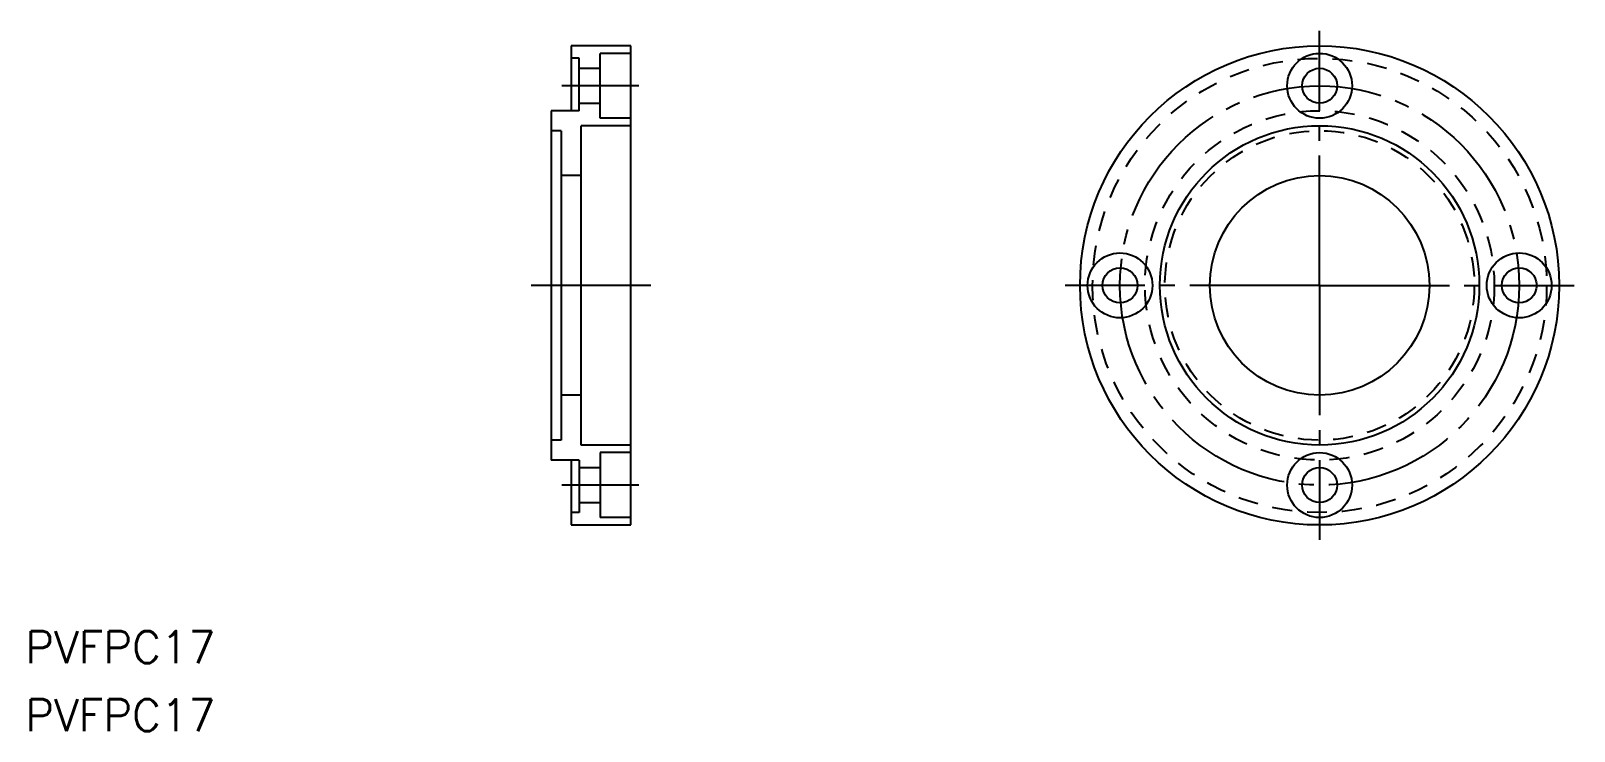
# Model space of a CAD drawing. Extents: x 212 to 367, y 980 to 1050.
import ezdxf

# ---------------------------------------------------------------- set-up
doc = ezdxf.new("R2010")
doc.units = 0
doc.linetypes.add('CENTER', pattern=[17.5, 13, -1.5, 1.5, -1.5])
doc.linetypes.add('DASHED', pattern=[3.5, 2, -1.5])
doc.layers.get('0').update_dxf_attribs({"linetype": 'CONTINUOUS'})
doc.layers.add('CENTER', color=1, linetype='CENTER')
doc.styles.get("Standard").update_dxf_attribs({"font": 'txt.shx', "bigfont": '@extfont2.shx'})

msp = doc.modelspace()

# ---------------------------------------------------------------- linework, layer by layer
at = {"color": 7, "linetype": 'CONTINUOUS'}
for p, q in [((266.26, 1048.9), (266.26, 1042.4)), ((272.26, 1048.9), (266.26, 1048.9)), ((272.26, 1000.9), (272.26, 1048.9)), ((267.06, 1047.65), (266.26, 1047.65)), ((267.06, 1042.4), (267.06, 1047.65)), ((272.26, 1048.15), (269.16, 1048.15)), ((269.16, 1041.65), (269.16, 1048.15)), ((267.06, 1046.65), (269.16, 1046.65)), ((264.26, 1042.4), (264.26, 1007.4)), ((267.06, 1042.4), (264.26, 1042.4)), ((267.06, 1043.15), (269.16, 1043.15)), ((267.26, 1008.9), (267.26, 1040.9)), ((272.26, 1040.9), (267.26, 1040.9)), ((272.26, 1041.65), (269.16, 1041.65)), ((265.26, 1040.4), (264.26, 1040.4)), ((265.26, 1040.4), (265.26, 1009.4)), ((267.26, 1035.9), (265.26, 1035.9)), ((267.26, 1013.9), (265.26, 1013.9)), ((265.26, 1009.4), (264.26, 1009.4)), ((272.26, 1008.9), (267.26, 1008.9)), ((267.06, 1007.4), (264.26, 1007.4)), ((266.26, 1007.4), (266.26, 1000.9)), ((267.06, 1007.4), (267.06, 1002.15)), ((267.06, 1006.65), (269.16, 1006.65)), ((272.26, 1008.15), (269.16, 1008.15)), ((269.16, 1008.15), (269.16, 1001.65)), ((267.06, 1002.15), (266.26, 1002.15)), ((267.06, 1003.15), (269.16, 1003.15)), ((266.26, 1000.9), (272.26, 1000.9)), ((272.26, 1001.65), (269.16, 1001.65))]:
    msp.add_line(p, q, dxfattribs=at)
for centre, radius in [((341.26, 1024.9), 24), ((341.26, 1044.9), 3.25), ((341.26, 1044.9), 1.75), ((341.26, 1024.9), 16), ((341.26, 1024.9), 11), ((321.26, 1024.9), 3.25), ((361.26, 1024.9), 3.25), ((321.26, 1024.9), 1.75), ((361.26, 1024.9), 1.75), ((341.26, 1004.9), 3.25), ((341.26, 1004.9), 1.75)]:
    msp.add_circle(centre, radius, dxfattribs=at)
at = {"color": 3, "linetype": 'DASHED'}
for radius in [22.75, 17.5, 15.5]:
    msp.add_circle((341.26, 1024.9), radius, dxfattribs=at)
at = {"layer": 'CENTER', "color": 1, "linetype": 'CENTER'}
for p, q in [((341.26, 1024.9), (341.26, 1050.4)), ((273.06, 1044.9), (265.33, 1044.9)), ((274.26, 1024.9), (262.26, 1024.9)), ((341.26, 1024.9), (315.76, 1024.9)), ((341.26, 1024.9), (341.26, 999.4)), ((341.26, 1024.9), (366.76, 1024.9)), ((273.06, 1004.9), (265.33, 1004.9))]:
    msp.add_line(p, q, dxfattribs=at)
msp.add_circle((341.26, 1024.9), 20, dxfattribs=at)

# ---------------------------------------------------------------- texts
at = {"color": 7, "linetype": 'CONTINUOUS'}
for p in [(211.58, 987.07), (211.58, 980.25)]:
    msp.add_text('PVFPC17', height=3.2, dxfattribs=at).set_placement(p)

doc.saveas('drawing.dxf')
